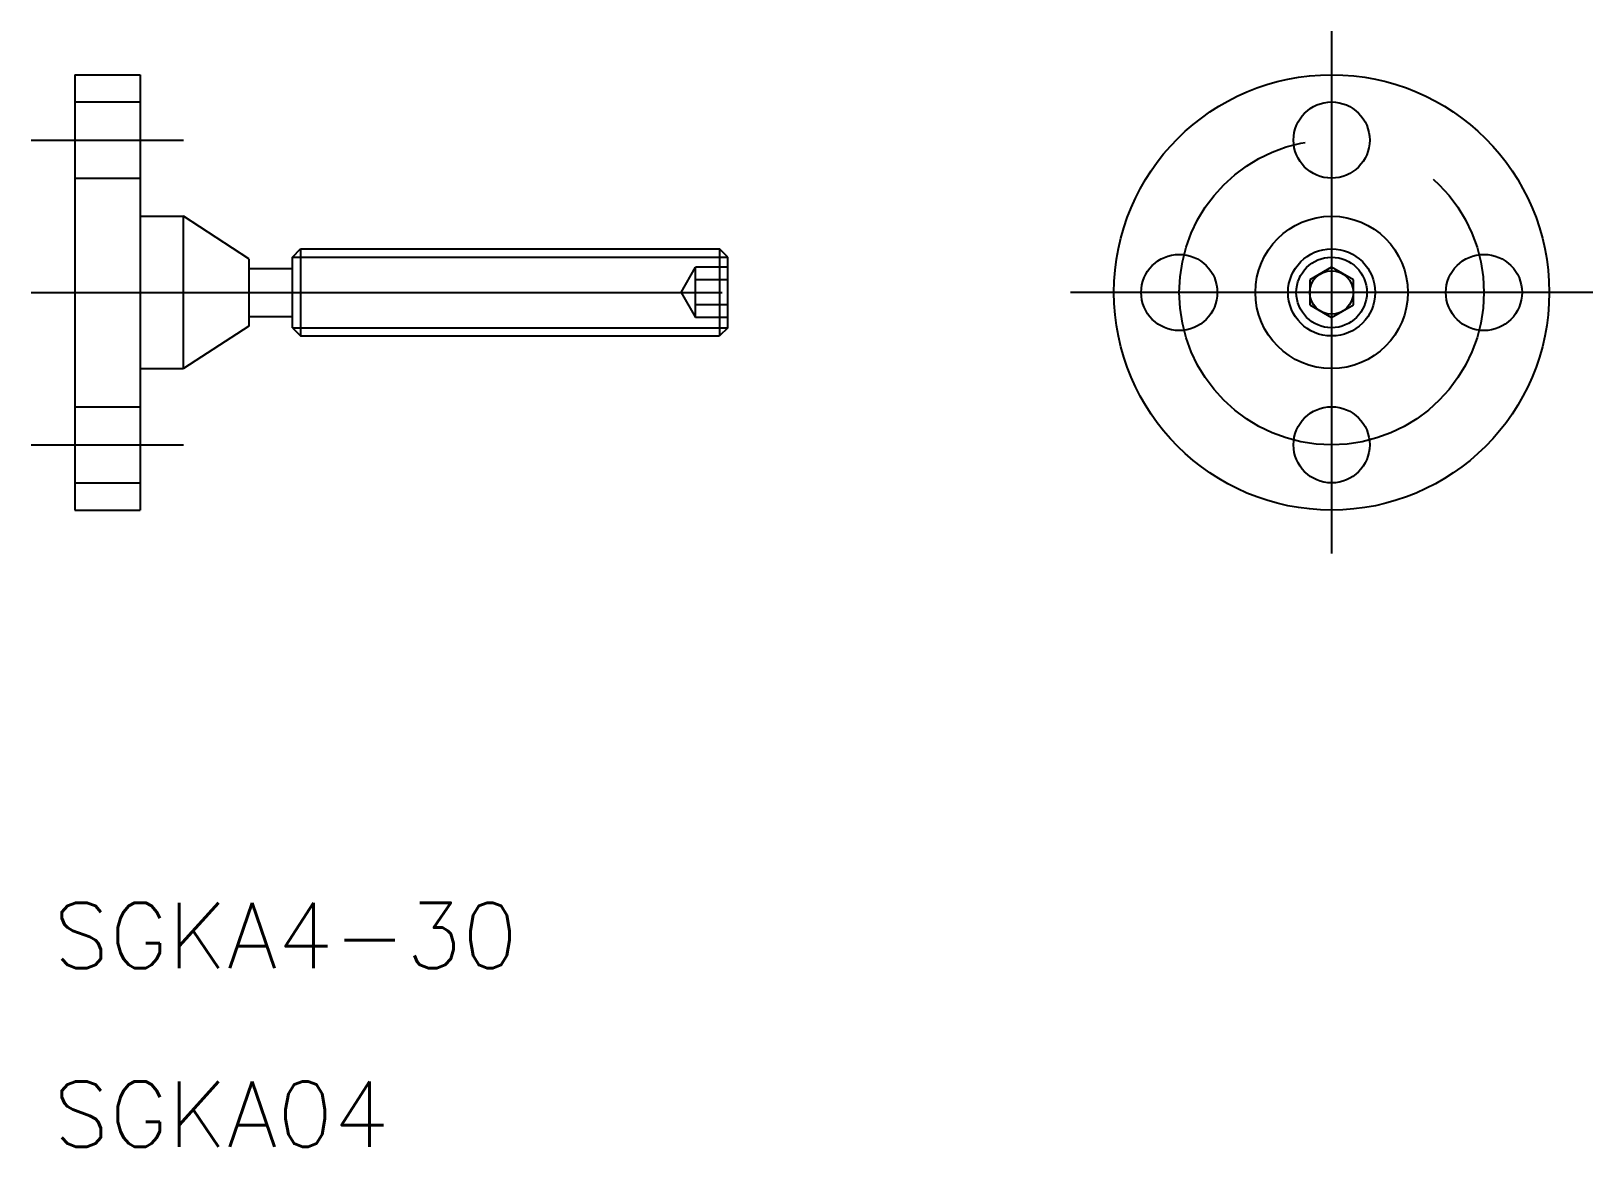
# Model space of a CAD drawing. Extents: x -59.7 to 12, y -39.2 to 12.
import ezdxf

# ---------------------------------------------------------------- set-up
doc = ezdxf.new("R2010")
doc.units = 0
doc.linetypes.add('CENTER', pattern=[50.8, 31.75, -6.35, 6.35, -6.35])
doc.linetypes.add('DASHED', pattern=[19.05, 12.7, -6.35])
doc.layers.get('0').update_dxf_attribs({"linetype": 'CONTINUOUS'})
doc.layers.add('CENTER', color=1, linetype='CENTER')
doc.styles.get("Standard").update_dxf_attribs({"font": 'txt.shx', "height": 3, "bigfont": 'bigfont.shx'})

msp = doc.modelspace()

# ---------------------------------------------------------------- linework, layer by layer
at = {"color": 7, "linetype": 'CONTINUOUS'}
for p, q in [((-57.746, 10), (-57.746, -10)), ((-57.746, 10), (-54.746, 10)), ((-54.746, 10), (-54.746, -10)), ((-54.746, 3.5), (-52.746, 3.5)), ((-52.746, -3.5), (-52.746, 3.5)), ((-49.746, 1.55), (-52.746, 3.5)), ((-49.746, 1.55), (-49.746, -1.55)), ((-47.747, 1.621), (-47.368, 2)), ((-47.747, -1.621), (-47.747, 1.621)), ((-47.368, 2), (-47.368, -2)), ((-47.368, 2), (-28.125, 2)), ((-28.125, 2), (-28.125, -2)), ((-27.746, 1.621), (-28.125, 2)), ((-27.746, -1.621), (-27.746, 1.621)), ((-49.746, 1.1), (-47.747, 1.1)), ((0, 1.155), (-1, 0.577)), ((1, 0.577), (0, 1.155)), ((-1, 0.577), (-1, -0.577)), ((1, -0.577), (1, 0.577)), ((-1, -0.577), (0, -1.155)), ((0, -1.155), (1, -0.577)), ((-49.746, -1.1), (-47.747, -1.1)), ((-49.746, -1.55), (-52.746, -3.5)), ((-47.747, -1.621), (-47.368, -2)), ((-47.368, -2), (-28.125, -2)), ((-27.746, -1.621), (-28.125, -2)), ((-54.746, -3.5), (-52.746, -3.5)), ((-57.746, -10), (-54.746, -10))]:
    msp.add_line(p, q, dxfattribs=at)
at = {"color": 3, "linetype": 'DASHED'}
for p, q in [((-57.746, 8.75), (-54.746, 8.75)), ((-57.746, 5.25), (-54.746, 5.25)), ((-29.892, 0), (-29.225, 1.155)), ((-29.225, -1.155), (-29.225, 1.155)), ((-27.746, 1.155), (-29.225, 1.155)), ((-27.746, 0.577), (-29.225, 0.577)), ((-29.892, 0), (-29.225, -1.155)), ((-27.746, -0.577), (-29.225, -0.577)), ((-27.746, -1.155), (-29.225, -1.155)), ((-57.746, -5.25), (-54.746, -5.25)), ((-57.746, -8.75), (-54.746, -8.75))]:
    msp.add_line(p, q, dxfattribs=at)
at = {"color": 3, "linetype": 'CONTINUOUS'}
for p, q in [((-47.747, 1.621), (-27.746, 1.621)), ((-47.747, -1.621), (-27.746, -1.621))]:
    msp.add_line(p, q, dxfattribs=at)
at = {"color": 7, "linetype": 'CONTINUOUS'}
for centre, radius in [((0, 0), 10), ((0, 7), 1.75), ((0, 0), 3.5), ((-7, 0), 1.75), ((0, 0), 2), ((7, 0), 1.75), ((0, 0), 1), ((0, -7), 1.75)]:
    msp.add_circle(centre, radius, dxfattribs=at)
at = {"color": 3, "linetype": 'CONTINUOUS'}
msp.add_circle((0, 0), 1.621, dxfattribs=at)
at = {"layer": 'CENTER', "color": 1, "linetype": 'CENTER'}
for p, q in [((0, 12), (0, -12)), ((-59.746, 7), (-52.746, 7)), ((-59.746, 0), (-25.747, 0)), ((12, 0), (-12, 0)), ((-59.746, -7), (-52.746, -7))]:
    msp.add_line(p, q, dxfattribs=at)
msp.add_circle((0, 0), 7, dxfattribs=at)

# ---------------------------------------------------------------- texts
at = {"color": 7, "linetype": 'CONTINUOUS'}
for s, p in [('SGKA4-30', (-58.728, -31.038)), ('SGKA04', (-58.728, -39.249))]:
    msp.add_text(s, height=3, dxfattribs=at).set_placement(p)

doc.saveas('drawing.dxf')
